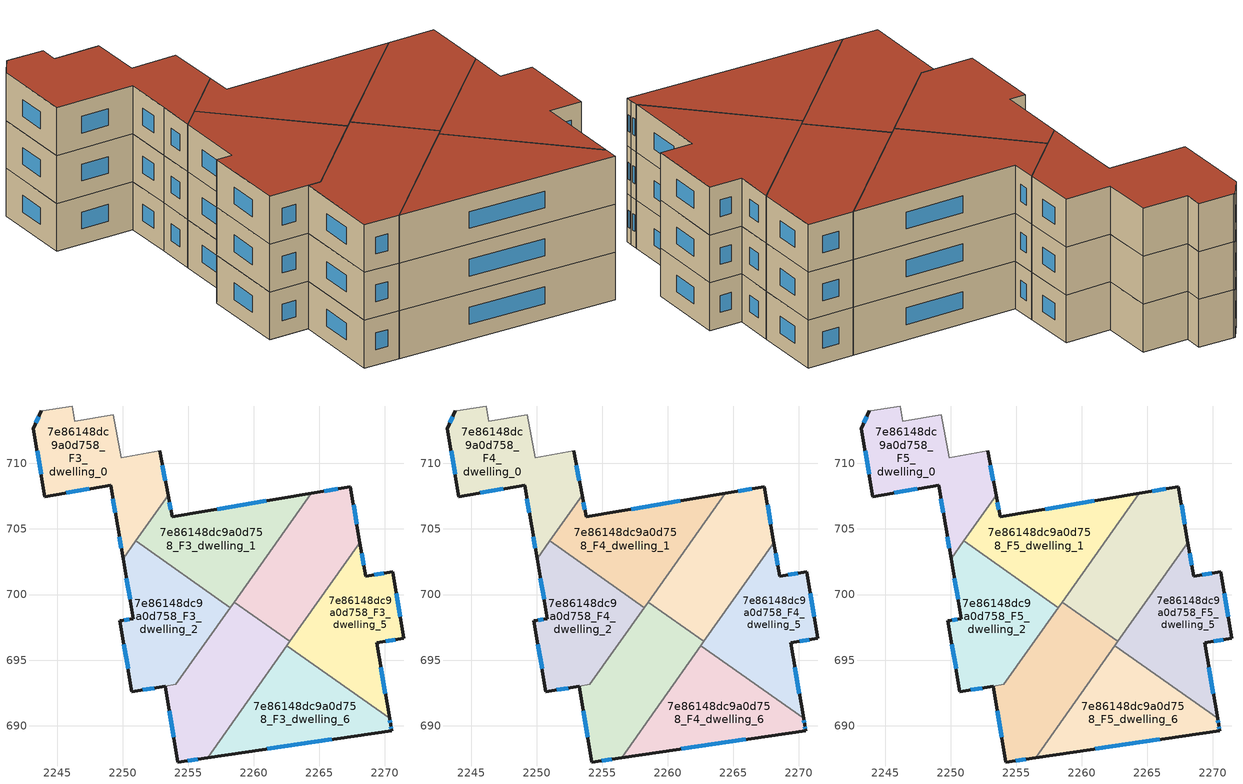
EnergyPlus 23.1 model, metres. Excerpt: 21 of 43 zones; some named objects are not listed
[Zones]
7e86148dc9a0d758_F3_dwelling_0
 floor to 7e86148dc9a0d758_F2_dwelling_0 (EU_floor_Construction): 2252.81,710.97 2253.46,707.55 2250.04,702.72 2249.62,705.21 2249.08,708.33 2244.08,707.47 2243.18,712.65 2243.8,714 2243.9,714.02 2246.17,714.37 2246.37,713.2 2249.28,713.7 2249.88,710.41 z9
 wall outside (EU_wall_Construction): 2253.46,707.55 2252.81,710.97 / 2243.8,714 2243.18,712.65 2244.08,707.47 2249.08,708.33 2249.62,705.21 2250.04,702.72 z9:12
 wall adiabatic (EU_wall_Construction): 2252.81,710.97 2249.88,710.41 2249.28,713.7 2246.37,713.2 2246.17,714.37 2243.9,714.02 2243.8,714 z9:12
 wall to 7e86148dc9a0d758_F3_dwelling_1 (EU_wall_Construction): 2251.01,704.09 2253.46,707.55 z9:12
 wall to 7e86148dc9a0d758_F3_dwelling_2 (EU_wall_Construction): 2250.04,702.72 2251.01,704.09 z9:12
 window (EU_Window_Construction): 2253.25,708.66 2253.02,709.86 / 2249.76,704.4 2249.91,703.53 / 2249.26,707.32 2249.45,706.23 / 2245.71,707.75 2247.45,708.05 / 2243.47,710.97 2243.79,709.16 / 2243.6,713.56 2243.38,713.09 z9.98:11.02
7e86148dc9a0d758_F3_dwelling_1
 floor to 7e86148dc9a0d758_F2_dwelling_1 (EU_floor_Construction): 2264.39,707.72 2258.21,698.99 2251.01,704.09 2253.46,707.55 2253.77,705.92 z9
 wall outside (EU_wall_Construction): 2264.39,707.72 2253.77,705.92 2253.46,707.55 z9:12
 wall to 7e86148dc9a0d758_F3_dwelling_2 (EU_wall_Construction): 2251.01,704.09 2258.21,698.99 z9:12
 wall to 7e86148dc9a0d758_F3_dwelling_3 (EU_wall_Construction): 2258.51,699.43 2264.39,707.72 z9:12
 wall to 7e86148dc9a0d758_F3_dwelling_4 (EU_wall_Construction): 2258.21,698.99 2258.51,699.43 z9:12
 window (EU_Window_Construction): 2253.67,706.45 2253.56,707.02 / 2260.94,707.14 2257.23,706.51 z9.98:11.02
7e86148dc9a0d758_F3_dwelling_2
 floor to 7e86148dc9a0d758_F2_dwelling_2 (EU_floor_Construction): 2258.21,698.99 2254.07,693.15 2250.71,692.58 2249.8,697.98 2250.82,698.16 2250.04,702.72 2251.01,704.09 z9
 wall outside (EU_wall_Construction): 2250.04,702.72 2250.82,698.16 2249.8,697.98 2250.71,692.58 2253.25,693.01 z9:12
 wall to 7e86148dc9a0d758_F3_dwelling_4 (EU_wall_Construction): 2253.25,693.01 2254.07,693.15 2258.21,698.99 z9:12
 window (EU_Window_Construction): 2251.54,692.72 2252.42,692.87 / 2250.1,696.23 2250.42,694.34 / 2250.49,698.1 2250.13,698.04 / 2250.3,701.24 2250.57,699.65 z9.98:11.02
7e86148dc9a0d758_F3_dwelling_3
 floor to 7e86148dc9a0d758_F2_dwelling_3 (EU_floor_Construction): 2267.37,708.23 2268.09,703.96 2262.75,696.42 2258.51,699.43 2264.39,707.72 z9
 wall outside (EU_wall_Construction): 2268.09,703.96 2267.37,708.23 2264.39,707.72 z9:12
 wall to 7e86148dc9a0d758_F3_dwelling_4 (EU_wall_Construction): 2258.51,699.43 2262.75,696.42 z9:12
 wall to 7e86148dc9a0d758_F3_dwelling_5 (EU_wall_Construction): 2262.75,696.42 2268.09,703.96 z9:12
 window (EU_Window_Construction): 2267.86,705.35 2267.61,706.84 / 2266.4,708.07 2265.36,707.89 z9.98:11.02
7e86148dc9a0d758_F3_dwelling_4
 floor to 7e86148dc9a0d758_F2_dwelling_4 (EU_floor_Construction): 2262.75,696.42 2256.47,687.56 2254.22,687.23 2253.25,693.01 2254.07,693.15 2258.51,699.43 z9
 wall outside (EU_wall_Construction): 2253.25,693.01 2254.22,687.23 2256.47,687.56 z9:12
 wall to 7e86148dc9a0d758_F3_dwelling_6 (EU_wall_Construction): 2256.47,687.56 2262.53,696.11 z9:12
 wall to 7e86148dc9a0d758_F3_dwelling_5 (EU_wall_Construction): 2262.53,696.11 2262.75,696.42 z9:12
 window (EU_Window_Construction): 2254.95,687.34 2255.74,687.46 / 2253.57,691.13 2253.91,689.11 z9.98:11.02
7e86148dc9a0d758_F3_dwelling_5
 floor to 7e86148dc9a0d758_F2_dwelling_5 (EU_floor_Construction): 2270.6,701.75 2271.44,696.67 2269.38,696.33 2270.35,690.57 2262.53,696.11 2268.09,703.96 2268.52,701.41 z9
 wall outside (EU_wall_Construction): 2270.35,690.57 2269.38,696.33 2271.44,696.67 2270.6,701.75 2268.52,701.41 2268.09,703.96 z9:12
 wall to 7e86148dc9a0d758_F3_dwelling_6 (EU_wall_Construction): 2262.53,696.11 2270.35,690.57 z9:12
 window (EU_Window_Construction): 2270.05,696.44 2270.77,696.56 / 2270.03,692.44 2269.7,694.46 / 2268.38,702.24 2268.23,703.13 / 2269.92,701.64 2269.2,701.52 / 2271.17,698.32 2270.87,700.1 z9.98:11.02
7e86148dc9a0d758_F3_dwelling_6
 floor to 7e86148dc9a0d758_F2_dwelling_6 (EU_floor_Construction): 2270.35,690.57 2270.43,690.08 2270.5,689.63 2256.47,687.56 2262.53,696.11 z9
 wall outside (EU_wall_Construction): 2256.47,687.56 2270.5,689.63 2270.43,690.08 2270.35,690.57 z9:12
 window (EU_Window_Construction): 2261.04,688.24 2265.94,688.96 / 2270.4,690.24 2270.38,690.41 / 2270.48,689.78 2270.45,689.93 z9.98:11.02
7e86148dc9a0d758_F4_dwelling_0
 floor to 7e86148dc9a0d758_F3_dwelling_0 (EU_floor_Construction): 2252.81,710.97 2253.46,707.55 2250.04,702.72 2249.62,705.21 2249.08,708.33 2244.08,707.47 2243.18,712.65 2243.8,714 2243.9,714.02 2246.17,714.37 2246.37,713.2 2249.28,713.7 2249.88,710.41 z12
 wall outside (EU_wall_Construction): 2253.46,707.55 2252.81,710.97 / 2243.8,714 2243.18,712.65 2244.08,707.47 2249.08,708.33 2249.62,705.21 2250.04,702.72 z12:15
 wall adiabatic (EU_wall_Construction): 2252.81,710.97 2249.88,710.41 2249.28,713.7 2246.37,713.2 2246.17,714.37 2243.9,714.02 2243.8,714 z12:15
 wall to 7e86148dc9a0d758_F4_dwelling_1 (EU_wall_Construction): 2251.01,704.09 2253.46,707.55 z12:15
 wall to 7e86148dc9a0d758_F4_dwelling_2 (EU_wall_Construction): 2250.04,702.72 2251.01,704.09 z12:15
 window (EU_Window_Construction): 2253.25,708.66 2253.02,709.86 / 2249.76,704.4 2249.91,703.53 / 2249.26,707.32 2249.45,706.23 / 2245.71,707.75 2247.45,708.05 / 2243.47,710.97 2243.79,709.16 / 2243.6,713.56 2243.38,713.09 z12.98:14.02
7e86148dc9a0d758_F4_dwelling_1
 floor to 7e86148dc9a0d758_F3_dwelling_1 (EU_floor_Construction): 2264.39,707.72 2258.21,698.99 2251.01,704.09 2253.46,707.55 2253.77,705.92 z12
 wall outside (EU_wall_Construction): 2264.39,707.72 2253.77,705.92 2253.46,707.55 z12:15
 wall to 7e86148dc9a0d758_F4_dwelling_2 (EU_wall_Construction): 2251.01,704.09 2258.21,698.99 z12:15
 wall to 7e86148dc9a0d758_F4_dwelling_3 (EU_wall_Construction): 2258.51,699.43 2264.39,707.72 z12:15
 wall to 7e86148dc9a0d758_F4_dwelling_4 (EU_wall_Construction): 2258.21,698.99 2258.51,699.43 z12:15
 window (EU_Window_Construction): 2253.67,706.45 2253.56,707.02 / 2260.94,707.14 2257.23,706.51 z12.98:14.02
7e86148dc9a0d758_F4_dwelling_2
 floor to 7e86148dc9a0d758_F3_dwelling_2 (EU_floor_Construction): 2258.21,698.99 2254.07,693.15 2250.71,692.58 2249.8,697.98 2250.82,698.16 2250.04,702.72 2251.01,704.09 z12
 wall outside (EU_wall_Construction): 2250.04,702.72 2250.82,698.16 2249.8,697.98 2250.71,692.58 2253.25,693.01 z12:15
 wall to 7e86148dc9a0d758_F4_dwelling_4 (EU_wall_Construction): 2253.25,693.01 2254.07,693.15 2258.21,698.99 z12:15
 window (EU_Window_Construction): 2251.54,692.72 2252.42,692.87 / 2250.1,696.23 2250.42,694.34 / 2250.49,698.1 2250.13,698.04 / 2250.3,701.24 2250.57,699.65 z12.98:14.02
7e86148dc9a0d758_F4_dwelling_3
 floor to 7e86148dc9a0d758_F3_dwelling_3 (EU_floor_Construction): 2267.37,708.23 2268.09,703.96 2262.75,696.42 2258.51,699.43 2264.39,707.72 z12
 wall outside (EU_wall_Construction): 2268.09,703.96 2267.37,708.23 2264.39,707.72 z12:15
 wall to 7e86148dc9a0d758_F4_dwelling_4 (EU_wall_Construction): 2258.51,699.43 2262.75,696.42 z12:15
 wall to 7e86148dc9a0d758_F4_dwelling_5 (EU_wall_Construction): 2262.75,696.42 2268.09,703.96 z12:15
 window (EU_Window_Construction): 2267.86,705.35 2267.61,706.84 / 2266.4,708.07 2265.36,707.89 z12.98:14.02
7e86148dc9a0d758_F4_dwelling_4
 floor to 7e86148dc9a0d758_F3_dwelling_4 (EU_floor_Construction): 2262.75,696.42 2256.47,687.56 2254.22,687.23 2253.25,693.01 2254.07,693.15 2258.51,699.43 z12
 wall outside (EU_wall_Construction): 2253.25,693.01 2254.22,687.23 2256.47,687.56 z12:15
 wall to 7e86148dc9a0d758_F4_dwelling_6 (EU_wall_Construction): 2256.47,687.56 2262.53,696.11 z12:15
 wall to 7e86148dc9a0d758_F4_dwelling_5 (EU_wall_Construction): 2262.53,696.11 2262.75,696.42 z12:15
 window (EU_Window_Construction): 2254.95,687.34 2255.74,687.46 / 2253.57,691.13 2253.91,689.11 z12.98:14.02
7e86148dc9a0d758_F4_dwelling_5
 floor to 7e86148dc9a0d758_F3_dwelling_5 (EU_floor_Construction): 2270.6,701.75 2271.44,696.67 2269.38,696.33 2270.35,690.57 2262.53,696.11 2268.09,703.96 2268.52,701.41 z12
 wall outside (EU_wall_Construction): 2270.35,690.57 2269.38,696.33 2271.44,696.67 2270.6,701.75 2268.52,701.41 2268.09,703.96 z12:15
 wall to 7e86148dc9a0d758_F4_dwelling_6 (EU_wall_Construction): 2262.53,696.11 2270.35,690.57 z12:15
 window (EU_Window_Construction): 2270.05,696.44 2270.77,696.56 / 2270.03,692.44 2269.7,694.46 / 2268.38,702.24 2268.23,703.13 / 2269.92,701.64 2269.2,701.52 / 2271.17,698.32 2270.87,700.1 z12.98:14.02
7e86148dc9a0d758_F4_dwelling_6
 floor to 7e86148dc9a0d758_F3_dwelling_6 (EU_floor_Construction): 2270.35,690.57 2270.43,690.08 2270.5,689.63 2256.47,687.56 2262.53,696.11 z12
 wall outside (EU_wall_Construction): 2256.47,687.56 2270.5,689.63 2270.43,690.08 2270.35,690.57 z12:15
 window (EU_Window_Construction): 2261.04,688.24 2265.94,688.96 / 2270.4,690.24 2270.38,690.41 / 2270.48,689.78 2270.45,689.93 z12.98:14.02
7e86148dc9a0d758_F5_dwelling_0
 floor to 7e86148dc9a0d758_F4_dwelling_0 (EU_floor_Construction): 2252.81,710.97 2253.46,707.55 2250.04,702.72 2249.62,705.21 2249.08,708.33 2244.08,707.47 2243.18,712.65 2243.8,714 2243.9,714.02 2246.17,714.37 2246.37,713.2 2249.28,713.7 2249.88,710.41 z15
 wall outside (EU_wall_Construction): 2253.46,707.55 2252.81,710.97 / 2243.8,714 2243.18,712.65 2244.08,707.47 2249.08,708.33 2249.62,705.21 2250.04,702.72 z15:18
 wall adiabatic (EU_wall_Construction): 2252.81,710.97 2249.88,710.41 2249.28,713.7 2246.37,713.2 2246.17,714.37 2243.9,714.02 2243.8,714 z15:18
 wall to 7e86148dc9a0d758_F5_dwelling_1 (EU_wall_Construction): 2251.01,704.09 2253.46,707.55 z15:18
 wall to 7e86148dc9a0d758_F5_dwelling_2 (EU_wall_Construction): 2250.04,702.72 2251.01,704.09 z15:18
 window (EU_Window_Construction): 2253.25,708.66 2253.02,709.86 / 2249.76,704.4 2249.91,703.53 / 2249.26,707.32 2249.45,706.23 / 2245.71,707.75 2247.45,708.05 / 2243.47,710.97 2243.79,709.16 / 2243.6,713.56 2243.38,713.09 z15.98:17.02
 roof outside (EU_roof_Construction): 2250.04,702.72 2253.46,707.55 2252.81,710.97 2249.88,710.41 2249.28,713.7 2246.37,713.2 2246.17,714.37 2243.9,714.02 2243.8,714 2243.18,712.65 2244.08,707.47 2249.08,708.33 2249.62,705.21 z18
7e86148dc9a0d758_F5_dwelling_1
 floor to 7e86148dc9a0d758_F4_dwelling_1 (EU_floor_Construction): 2264.39,707.72 2258.21,698.99 2251.01,704.09 2253.46,707.55 2253.77,705.92 z15
 wall outside (EU_wall_Construction): 2264.39,707.72 2253.77,705.92 2253.46,707.55 z15:18
 wall to 7e86148dc9a0d758_F5_dwelling_2 (EU_wall_Construction): 2251.01,704.09 2258.21,698.99 z15:18
 wall to 7e86148dc9a0d758_F5_dwelling_3 (EU_wall_Construction): 2258.51,699.43 2264.39,707.72 z15:18
 wall to 7e86148dc9a0d758_F5_dwelling_4 (EU_wall_Construction): 2258.21,698.99 2258.51,699.43 z15:18
 window (EU_Window_Construction): 2253.67,706.45 2253.56,707.02 / 2260.94,707.14 2257.23,706.51 z15.98:17.02
 roof outside (EU_roof_Construction): 2258.21,698.99 2264.39,707.72 2253.77,705.92 2253.46,707.55 2251.01,704.09 z18
7e86148dc9a0d758_F5_dwelling_2
 floor to 7e86148dc9a0d758_F4_dwelling_2 (EU_floor_Construction): 2258.21,698.99 2254.07,693.15 2250.71,692.58 2249.8,697.98 2250.82,698.16 2250.04,702.72 2251.01,704.09 z15
 wall outside (EU_wall_Construction): 2250.04,702.72 2250.82,698.16 2249.8,697.98 2250.71,692.58 2253.25,693.01 z15:18
 wall to 7e86148dc9a0d758_F5_dwelling_4 (EU_wall_Construction): 2253.25,693.01 2254.07,693.15 2258.21,698.99 z15:18
 window (EU_Window_Construction): 2251.54,692.72 2252.42,692.87 / 2250.1,696.23 2250.42,694.34 / 2250.49,698.1 2250.13,698.04 / 2250.3,701.24 2250.57,699.65 z15.98:17.02
 roof outside (EU_roof_Construction): 2254.07,693.15 2258.21,698.99 2251.01,704.09 2250.04,702.72 2250.82,698.16 2249.8,697.98 2250.71,692.58 z18
7e86148dc9a0d758_F5_dwelling_3
 floor to 7e86148dc9a0d758_F4_dwelling_3 (EU_floor_Construction): 2267.37,708.23 2268.09,703.96 2262.75,696.42 2258.51,699.43 2264.39,707.72 z15
 wall outside (EU_wall_Construction): 2268.09,703.96 2267.37,708.23 2264.39,707.72 z15:18
 wall to 7e86148dc9a0d758_F5_dwelling_4 (EU_wall_Construction): 2258.51,699.43 2262.75,696.42 z15:18
 wall to 7e86148dc9a0d758_F5_dwelling_5 (EU_wall_Construction): 2262.75,696.42 2268.09,703.96 z15:18
 window (EU_Window_Construction): 2267.86,705.35 2267.61,706.84 / 2266.4,708.07 2265.36,707.89 z15.98:17.02
 roof outside (EU_roof_Construction): 2262.75,696.42 2268.09,703.96 2267.37,708.23 2264.39,707.72 2258.51,699.43 z18
7e86148dc9a0d758_F5_dwelling_4
 floor to 7e86148dc9a0d758_F4_dwelling_4 (EU_floor_Construction): 2262.75,696.42 2256.47,687.56 2254.22,687.23 2253.25,693.01 2254.07,693.15 2258.51,699.43 z15
 wall outside (EU_wall_Construction): 2253.25,693.01 2254.22,687.23 2256.47,687.56 z15:18
 wall to 7e86148dc9a0d758_F5_dwelling_6 (EU_wall_Construction): 2256.47,687.56 2262.53,696.11 z15:18
 wall to 7e86148dc9a0d758_F5_dwelling_5 (EU_wall_Construction): 2262.53,696.11 2262.75,696.42 z15:18
 window (EU_Window_Construction): 2254.95,687.34 2255.74,687.46 / 2253.57,691.13 2253.91,689.11 z15.98:17.02
 roof outside (EU_roof_Construction): 2256.47,687.56 2262.75,696.42 2258.51,699.43 2254.07,693.15 2253.25,693.01 2254.22,687.23 z18
7e86148dc9a0d758_F5_dwelling_5
 floor to 7e86148dc9a0d758_F4_dwelling_5 (EU_floor_Construction): 2270.6,701.75 2271.44,696.67 2269.38,696.33 2270.35,690.57 2262.53,696.11 2268.09,703.96 2268.52,701.41 z15
 wall outside (EU_wall_Construction): 2270.35,690.57 2269.38,696.33 2271.44,696.67 2270.6,701.75 2268.52,701.41 2268.09,703.96 z15:18
 wall to 7e86148dc9a0d758_F5_dwelling_6 (EU_wall_Construction): 2262.53,696.11 2270.35,690.57 z15:18
 window (EU_Window_Construction): 2270.05,696.44 2270.77,696.56 / 2270.03,692.44 2269.7,694.46 / 2268.38,702.24 2268.23,703.13 / 2269.92,701.64 2269.2,701.52 / 2271.17,698.32 2270.87,700.1 z15.98:17.02
 roof outside (EU_roof_Construction): 2270.35,690.57 2269.38,696.33 2271.44,696.67 2270.6,701.75 2268.52,701.41 2268.09,703.96 2262.53,696.11 z18
7e86148dc9a0d758_F5_dwelling_6
 floor to 7e86148dc9a0d758_F4_dwelling_6 (EU_floor_Construction): 2270.35,690.57 2270.43,690.08 2270.5,689.63 2256.47,687.56 2262.53,696.11 z15
 wall outside (EU_wall_Construction): 2256.47,687.56 2270.5,689.63 2270.43,690.08 2270.35,690.57 z15:18
 window (EU_Window_Construction): 2261.04,688.24 2265.94,688.96 / 2270.4,690.24 2270.38,690.41 / 2270.48,689.78 2270.45,689.93 z15.98:17.02
 roof outside (EU_roof_Construction): 2270.5,689.63 2270.43,690.08 2270.35,690.57 2262.53,696.11 2256.47,687.56 z18
[Building]
EU S2 Campaign: North Axis=0; Terrain=City; Solar Distribution=FullExterior
[Site:Location]
Bologna: Latitude=44.5; Longitude=11.25; Time Zone=1; Elevation=37
[SizingPeriod:WeatherFileDays]
AnnualSizingPeriod: Begin Month=1; Begin Day of Month=1; End Month=12; End Day of Month=31; Day of Week for Start Day=Monday; Use Weather File Daylight Saving Period=No; Use Weather File Rain and Snow Indicators=No
[MATERIAL]
EU_InternalMass_Material: Roughness=MediumRough; Thickness=0.1; Conductivity=1; Density=1800; Specific Heat=900; Thermal Absorptance=0.9; Solar Absorptance=0.7; Visible Absorptance=0.7
[MATERIAL:NOMASS] Roughness=MediumRough; Thermal Absorptance=0.9; Solar Absorptance=0.7; Visible Absorptance=0.7
Name | Thermal Resistance
EU_wall_NoMass | 0.905828
EU_roof_NoMass | 0.37593
EU_floor_NoMass | 0.67114
[WINDOWMATERIAL:SIMPLEGLAZINGSYSTEM]
EU_Window_SimpleGlazing: UFactor=4.52486; Solar Heat Gain Coefficient=0.85; Visible Transmittance=0.85
[CONSTRUCTION]
EU_wall_Construction: EU_wall_NoMass
EU_roof_Construction: EU_roof_NoMass
EU_floor_Construction: EU_floor_NoMass
EU_Window_Construction: EU_Window_SimpleGlazing
EU_InternalMass_Construction: EU_InternalMass_Material
[ZONE] Type=1; Multiplier=1; Ceiling Height=autocalculate; Floor Area=autocalculate; Part of Total Floor Area=Yes
Name | Volume
7e86148dc9a0d758_F3_dwelling_0; 7e86148dc9a0d758_F4_dwelling_0; 7e86148dc9a0d758_F5_dwelling_0 | 170.798
7e86148dc9a0d758_F3_dwelling_1; 7e86148dc9a0d758_F4_dwelling_1; 7e86148dc9a0d758_F5_dwelling_1 | 170.796
7e86148dc9a0d758_F3_dwelling_2; 7e86148dc9a0d758_F4_dwelling_2; 7e86148dc9a0d758_F5_dwelling_2 | 169.758
7e86148dc9a0d758_F3_dwelling_3; 7e86148dc9a0d758_F4_dwelling_3; 7e86148dc9a0d758_F5_dwelling_3 | 170.812
7e86148dc9a0d758_F3_dwelling_4; 7e86148dc9a0d758_F4_dwelling_4; 7e86148dc9a0d758_F5_dwelling_4 | 171.859
7e86148dc9a0d758_F3_dwelling_5; 7e86148dc9a0d758_F4_dwelling_5; 7e86148dc9a0d758_F5_dwelling_5 | 170.81
7e86148dc9a0d758_F3_dwelling_6; 7e86148dc9a0d758_F4_dwelling_6; 7e86148dc9a0d758_F5_dwelling_6 | 170.801
[INTERNALMASS] Construction=EU_InternalMass_Construction
Name | Zone or ZoneList | Surface Area
7e86148dc9a0d758_F3_dwelling_0_EU_InternalMass | 7e86148dc9a0d758_F3_dwelling_0 | 56.9327
7e86148dc9a0d758_F3_dwelling_1_EU_InternalMass | 7e86148dc9a0d758_F3_dwelling_1 | 56.932
7e86148dc9a0d758_F3_dwelling_2_EU_InternalMass | 7e86148dc9a0d758_F3_dwelling_2 | 56.5873
7e86148dc9a0d758_F3_dwelling_3_EU_InternalMass | 7e86148dc9a0d758_F3_dwelling_3 | 56.9381
7e86148dc9a0d758_F3_dwelling_4_EU_InternalMass | 7e86148dc9a0d758_F3_dwelling_4 | 57.2849
7e86148dc9a0d758_F3_dwelling_5_EU_InternalMass | 7e86148dc9a0d758_F3_dwelling_5 | 56.9366
7e86148dc9a0d758_F3_dwelling_6_EU_InternalMass | 7e86148dc9a0d758_F3_dwelling_6 | 56.9319
7e86148dc9a0d758_F4_dwelling_0_EU_InternalMass | 7e86148dc9a0d758_F4_dwelling_0 | 56.9327
7e86148dc9a0d758_F4_dwelling_1_EU_InternalMass | 7e86148dc9a0d758_F4_dwelling_1 | 56.932
7e86148dc9a0d758_F4_dwelling_2_EU_InternalMass | 7e86148dc9a0d758_F4_dwelling_2 | 56.5873
7e86148dc9a0d758_F4_dwelling_3_EU_InternalMass | 7e86148dc9a0d758_F4_dwelling_3 | 56.9381
7e86148dc9a0d758_F4_dwelling_4_EU_InternalMass | 7e86148dc9a0d758_F4_dwelling_4 | 57.2849
7e86148dc9a0d758_F4_dwelling_5_EU_InternalMass | 7e86148dc9a0d758_F4_dwelling_5 | 56.9366
7e86148dc9a0d758_F4_dwelling_6_EU_InternalMass | 7e86148dc9a0d758_F4_dwelling_6 | 56.9319
7e86148dc9a0d758_F5_dwelling_0_EU_InternalMass | 7e86148dc9a0d758_F5_dwelling_0 | 56.9327
7e86148dc9a0d758_F5_dwelling_1_EU_InternalMass | 7e86148dc9a0d758_F5_dwelling_1 | 56.932
7e86148dc9a0d758_F5_dwelling_2_EU_InternalMass | 7e86148dc9a0d758_F5_dwelling_2 | 56.5873
7e86148dc9a0d758_F5_dwelling_3_EU_InternalMass | 7e86148dc9a0d758_F5_dwelling_3 | 56.9381
7e86148dc9a0d758_F5_dwelling_4_EU_InternalMass | 7e86148dc9a0d758_F5_dwelling_4 | 57.2849
7e86148dc9a0d758_F5_dwelling_5_EU_InternalMass | 7e86148dc9a0d758_F5_dwelling_5 | 56.9366
7e86148dc9a0d758_F5_dwelling_6_EU_InternalMass | 7e86148dc9a0d758_F5_dwelling_6 | 56.9319
[OTHEREQUIPMENT] Fuel Type=Electricity; Design Level Calculation Method=Watts/Area; Power per Zone Floor Area=1; Fraction Latent=0; Fraction Radiant=0; Fraction Lost=0; Carbon Dioxide Generation Rate=0; EndUse Subcategory=EU_Step8_InternalGains
Name | Zone or ZoneList or Space or SpaceList | Schedule
EU_Step8_InternalGain_7e86148dc9a0d758_F3_dwelling_0_f000 | 7e86148dc9a0d758_F3_dwelling_0 | EU_Step8_GainSchedule_7e86148dc9a0d758_F3_dwelling_0_f000
EU_Step8_InternalGain_7e86148dc9a0d758_F3_dwelling_1_f000 | 7e86148dc9a0d758_F3_dwelling_1 | EU_Step8_GainSchedule_7e86148dc9a0d758_F3_dwelling_1_f000
EU_Step8_InternalGain_7e86148dc9a0d758_F3_dwelling_2_f000 | 7e86148dc9a0d758_F3_dwelling_2 | EU_Step8_GainSchedule_7e86148dc9a0d758_F3_dwelling_2_f000
EU_Step8_InternalGain_7e86148dc9a0d758_F3_dwelling_3_f000 | 7e86148dc9a0d758_F3_dwelling_3 | EU_Step8_GainSchedule_7e86148dc9a0d758_F3_dwelling_3_f000
EU_Step8_InternalGain_7e86148dc9a0d758_F3_dwelling_4_f000 | 7e86148dc9a0d758_F3_dwelling_4 | EU_Step8_GainSchedule_7e86148dc9a0d758_F3_dwelling_4_f000
EU_Step8_InternalGain_7e86148dc9a0d758_F3_dwelling_5_f000 | 7e86148dc9a0d758_F3_dwelling_5 | EU_Step8_GainSchedule_7e86148dc9a0d758_F3_dwelling_5_f000
EU_Step8_InternalGain_7e86148dc9a0d758_F3_dwelling_6_f000 | 7e86148dc9a0d758_F3_dwelling_6 | EU_Step8_GainSchedule_7e86148dc9a0d758_F3_dwelling_6_f000
EU_Step8_InternalGain_7e86148dc9a0d758_F4_dwelling_0_f000 | 7e86148dc9a0d758_F4_dwelling_0 | EU_Step8_GainSchedule_7e86148dc9a0d758_F4_dwelling_0_f000
EU_Step8_InternalGain_7e86148dc9a0d758_F4_dwelling_1_f000 | 7e86148dc9a0d758_F4_dwelling_1 | EU_Step8_GainSchedule_7e86148dc9a0d758_F4_dwelling_1_f000
EU_Step8_InternalGain_7e86148dc9a0d758_F4_dwelling_2_f000 | 7e86148dc9a0d758_F4_dwelling_2 | EU_Step8_GainSchedule_7e86148dc9a0d758_F4_dwelling_2_f000
EU_Step8_InternalGain_7e86148dc9a0d758_F4_dwelling_3_f000 | 7e86148dc9a0d758_F4_dwelling_3 | EU_Step8_GainSchedule_7e86148dc9a0d758_F4_dwelling_3_f000
EU_Step8_InternalGain_7e86148dc9a0d758_F4_dwelling_4_f000 | 7e86148dc9a0d758_F4_dwelling_4 | EU_Step8_GainSchedule_7e86148dc9a0d758_F4_dwelling_4_f000
EU_Step8_InternalGain_7e86148dc9a0d758_F4_dwelling_5_f000 | 7e86148dc9a0d758_F4_dwelling_5 | EU_Step8_GainSchedule_7e86148dc9a0d758_F4_dwelling_5_f000
EU_Step8_InternalGain_7e86148dc9a0d758_F4_dwelling_6_f000 | 7e86148dc9a0d758_F4_dwelling_6 | EU_Step8_GainSchedule_7e86148dc9a0d758_F4_dwelling_6_f000
EU_Step8_InternalGain_7e86148dc9a0d758_F5_dwelling_0_f000 | 7e86148dc9a0d758_F5_dwelling_0 | EU_Step8_GainSchedule_7e86148dc9a0d758_F5_dwelling_0_f000
EU_Step8_InternalGain_7e86148dc9a0d758_F5_dwelling_1_f000 | 7e86148dc9a0d758_F5_dwelling_1 | EU_Step8_GainSchedule_7e86148dc9a0d758_F5_dwelling_1_f000
EU_Step8_InternalGain_7e86148dc9a0d758_F5_dwelling_2_f000 | 7e86148dc9a0d758_F5_dwelling_2 | EU_Step8_GainSchedule_7e86148dc9a0d758_F5_dwelling_2_f000
EU_Step8_InternalGain_7e86148dc9a0d758_F5_dwelling_3_f000 | 7e86148dc9a0d758_F5_dwelling_3 | EU_Step8_GainSchedule_7e86148dc9a0d758_F5_dwelling_3_f000
EU_Step8_InternalGain_7e86148dc9a0d758_F5_dwelling_4_f000 | 7e86148dc9a0d758_F5_dwelling_4 | EU_Step8_GainSchedule_7e86148dc9a0d758_F5_dwelling_4_f000
EU_Step8_InternalGain_7e86148dc9a0d758_F5_dwelling_5_f000 | 7e86148dc9a0d758_F5_dwelling_5 | EU_Step8_GainSchedule_7e86148dc9a0d758_F5_dwelling_5_f000
EU_Step8_InternalGain_7e86148dc9a0d758_F5_dwelling_6_f000 | 7e86148dc9a0d758_F5_dwelling_6 | EU_Step8_GainSchedule_7e86148dc9a0d758_F5_dwelling_6_f000
[ZONEVENTILATION:DESIGNFLOWRATE] Schedule=EU_AlwaysOn; Design Flow Rate Calculation Method=AirChanges/Hour; Air Changes per Hour=0.73129; Ventilation Type=Natural; Fan Pressure Rise=0; Fan Total Efficiency=1; Constant Term Coefficient=1; Temperature Term Coefficient=0; Velocity Term Coefficient=0; Velocity Squared Term Coefficient=0; Minimum Indoor Temperature=-100; Maximum Indoor Temperature=100; Delta Temperature=-100; Minimum Outdoor Temperature=-100; Maximum Outdoor Temperature=100; Maximum Wind Speed=40
Name | Zone or ZoneList or Space or SpaceList
EU_ConstantAir_7e86148dc9a0d758_F3_dwelling_0 | 7e86148dc9a0d758_F3_dwelling_0
EU_ConstantAir_7e86148dc9a0d758_F3_dwelling_1 | 7e86148dc9a0d758_F3_dwelling_1
EU_ConstantAir_7e86148dc9a0d758_F3_dwelling_2 | 7e86148dc9a0d758_F3_dwelling_2
EU_ConstantAir_7e86148dc9a0d758_F3_dwelling_3 | 7e86148dc9a0d758_F3_dwelling_3
EU_ConstantAir_7e86148dc9a0d758_F3_dwelling_4 | 7e86148dc9a0d758_F3_dwelling_4
EU_ConstantAir_7e86148dc9a0d758_F3_dwelling_5 | 7e86148dc9a0d758_F3_dwelling_5
EU_ConstantAir_7e86148dc9a0d758_F3_dwelling_6 | 7e86148dc9a0d758_F3_dwelling_6
EU_ConstantAir_7e86148dc9a0d758_F4_dwelling_0 | 7e86148dc9a0d758_F4_dwelling_0
EU_ConstantAir_7e86148dc9a0d758_F4_dwelling_1 | 7e86148dc9a0d758_F4_dwelling_1
EU_ConstantAir_7e86148dc9a0d758_F4_dwelling_2 | 7e86148dc9a0d758_F4_dwelling_2
EU_ConstantAir_7e86148dc9a0d758_F4_dwelling_3 | 7e86148dc9a0d758_F4_dwelling_3
EU_ConstantAir_7e86148dc9a0d758_F4_dwelling_4 | 7e86148dc9a0d758_F4_dwelling_4
EU_ConstantAir_7e86148dc9a0d758_F4_dwelling_5 | 7e86148dc9a0d758_F4_dwelling_5
EU_ConstantAir_7e86148dc9a0d758_F4_dwelling_6 | 7e86148dc9a0d758_F4_dwelling_6
EU_ConstantAir_7e86148dc9a0d758_F5_dwelling_0 | 7e86148dc9a0d758_F5_dwelling_0
EU_ConstantAir_7e86148dc9a0d758_F5_dwelling_1 | 7e86148dc9a0d758_F5_dwelling_1
EU_ConstantAir_7e86148dc9a0d758_F5_dwelling_2 | 7e86148dc9a0d758_F5_dwelling_2
EU_ConstantAir_7e86148dc9a0d758_F5_dwelling_3 | 7e86148dc9a0d758_F5_dwelling_3
EU_ConstantAir_7e86148dc9a0d758_F5_dwelling_4 | 7e86148dc9a0d758_F5_dwelling_4
EU_ConstantAir_7e86148dc9a0d758_F5_dwelling_5 | 7e86148dc9a0d758_F5_dwelling_5
EU_ConstantAir_7e86148dc9a0d758_F5_dwelling_6 | 7e86148dc9a0d758_F5_dwelling_6
[HVACTEMPLATE:ZONE:IDEALLOADSAIRSYSTEM] System Availability Schedule=EU_AlwaysOn; Maximum Heating Supply Air Temperature=50; Minimum Cooling Supply Air Temperature=13; Maximum Heating Supply Air Humidity Ratio=0.0156; Minimum Cooling Supply Air Humidity Ratio=0.0077; Heating Limit=NoLimit; Cooling Limit=NoLimit; Heating Availability Schedule=EU_AlwaysOn; Cooling Availability Schedule=EU_CoolingOff; Dehumidification Control Type=ConstantSensibleHeatRatio; Cooling Sensible Heat Ratio=0.7; Dehumidification Setpoint=60; Humidification Control Type=None; Humidification Setpoint=30; Outdoor Air Method=None; Outdoor Air Flow Rate per Person=0.00944; Outdoor Air Flow Rate per Zone Floor Area=0; Outdoor Air Flow Rate per Zone=0; Demand Controlled Ventilation Type=None; Outdoor Air Economizer Type=NoEconomizer; Heat Recovery Type=None; Sensible Heat Recovery Effectiveness=0.7; Latent Heat Recovery Effectiveness=0.65
Name | Template Thermostat
7e86148dc9a0d758_F3_dwelling_0 | EU_HeatOnly_7e86148dc9a0d758_F3_dwelling_0
7e86148dc9a0d758_F3_dwelling_1 | EU_HeatOnly_7e86148dc9a0d758_F3_dwelling_1
7e86148dc9a0d758_F3_dwelling_2 | EU_HeatOnly_7e86148dc9a0d758_F3_dwelling_2
7e86148dc9a0d758_F3_dwelling_3 | EU_HeatOnly_7e86148dc9a0d758_F3_dwelling_3
7e86148dc9a0d758_F3_dwelling_4 | EU_HeatOnly_7e86148dc9a0d758_F3_dwelling_4
7e86148dc9a0d758_F3_dwelling_5 | EU_HeatOnly_7e86148dc9a0d758_F3_dwelling_5
7e86148dc9a0d758_F3_dwelling_6 | EU_HeatOnly_7e86148dc9a0d758_F3_dwelling_6
7e86148dc9a0d758_F4_dwelling_0 | EU_HeatOnly_7e86148dc9a0d758_F4_dwelling_0
7e86148dc9a0d758_F4_dwelling_1 | EU_HeatOnly_7e86148dc9a0d758_F4_dwelling_1
7e86148dc9a0d758_F4_dwelling_2 | EU_HeatOnly_7e86148dc9a0d758_F4_dwelling_2
7e86148dc9a0d758_F4_dwelling_3 | EU_HeatOnly_7e86148dc9a0d758_F4_dwelling_3
7e86148dc9a0d758_F4_dwelling_4 | EU_HeatOnly_7e86148dc9a0d758_F4_dwelling_4
7e86148dc9a0d758_F4_dwelling_5 | EU_HeatOnly_7e86148dc9a0d758_F4_dwelling_5
7e86148dc9a0d758_F4_dwelling_6 | EU_HeatOnly_7e86148dc9a0d758_F4_dwelling_6
7e86148dc9a0d758_F5_dwelling_0 | EU_HeatOnly_7e86148dc9a0d758_F5_dwelling_0
7e86148dc9a0d758_F5_dwelling_1 | EU_HeatOnly_7e86148dc9a0d758_F5_dwelling_1
7e86148dc9a0d758_F5_dwelling_2 | EU_HeatOnly_7e86148dc9a0d758_F5_dwelling_2
7e86148dc9a0d758_F5_dwelling_3 | EU_HeatOnly_7e86148dc9a0d758_F5_dwelling_3
7e86148dc9a0d758_F5_dwelling_4 | EU_HeatOnly_7e86148dc9a0d758_F5_dwelling_4
7e86148dc9a0d758_F5_dwelling_5 | EU_HeatOnly_7e86148dc9a0d758_F5_dwelling_5
7e86148dc9a0d758_F5_dwelling_6 | EU_HeatOnly_7e86148dc9a0d758_F5_dwelling_6
[SIZING:ZONE] Zone Cooling Design Supply Air Temperature Input Method=SupplyAirTemperature; Zone Cooling Design Supply Air Temperature=13; Zone Heating Design Supply Air Temperature Input Method=SupplyAirTemperature; Zone Heating Design Supply Air Temperature=50; Zone Cooling Design Supply Air Humidity Ratio=0.008; Zone Heating Design Supply Air Humidity Ratio=0.008; Cooling Design Air Flow Method=DesignDay; Cooling Design Air Flow Rate=0; Cooling Minimum Air Flow per Zone Floor Area=0.000762; Cooling Minimum Air Flow=0; Cooling Minimum Air Flow Fraction=0.2; Heating Design Air Flow Method=DesignDay; Heating Design Air Flow Rate=0; Heating Maximum Air Flow per Zone Floor Area=0.002032; Heating Maximum Air Flow=0.141576; Heating Maximum Air Flow Fraction=0.3; Account for Dedicated Outdoor Air System=No; Dedicated Outdoor Air System Control Strategy=NeutralSupplyAir; Dedicated Outdoor Air Low Setpoint Temperature for Design=autosize; Dedicated Outdoor Air High Setpoint Temperature for Design=autosize; Zone Load Sizing Method=Sensible Load Only No Latent Load; Zone Latent Cooling Design Supply Air Humidity Ratio Input Method=HumidityRatioDifference; Zone Cooling Design Supply Air Humidity Ratio Difference=0.005; Zone Latent Heating Design Supply Air Humidity Ratio Input Method=HumidityRatioDifference; Zone Humidification Design Supply Air Humidity Ratio Difference=0.005
7e86148dc9a0d758_F3_dwelling_0; 7e86148dc9a0d758_F3_dwelling_1; 7e86148dc9a0d758_F3_dwelling_2; 7e86148dc9a0d758_F3_dwelling_3; 7e86148dc9a0d758_F3_dwelling_4; 7e86148dc9a0d758_F3_dwelling_5; 7e86148dc9a0d758_F3_dwelling_6; 7e86148dc9a0d758_F4_dwelling_0; 7e86148dc9a0d758_F4_dwelling_1; 7e86148dc9a0d758_F4_dwelling_2; 7e86148dc9a0d758_F4_dwelling_3; 7e86148dc9a0d758_F4_dwelling_4; 7e86148dc9a0d758_F4_dwelling_5; 7e86148dc9a0d758_F4_dwelling_6; 7e86148dc9a0d758_F5_dwelling_0; 7e86148dc9a0d758_F5_dwelling_1; 7e86148dc9a0d758_F5_dwelling_2; 7e86148dc9a0d758_F5_dwelling_3; 7e86148dc9a0d758_F5_dwelling_4; 7e86148dc9a0d758_F5_dwelling_5; 7e86148dc9a0d758_F5_dwelling_6
[SCHEDULE:CONSTANT]
Name | Hourly Value
EU_AlwaysOn | 1
EU_CoolingOff | 0
[SCHEDULE:FILE] Column Number=1; Rows to Skip at Top=0; Number of Hours of Data=8760; Column Separator=Comma; Interpolate to Timestep=No; Minutes per Item=60; Adjust Schedule for Daylight Savings=Yes
Name | File
EU_Step8_GainSchedule_7e86148dc9a0d758_F3_dwelling_0_f000 | ../../schedules/7e86148dc9a0d758/7e86148dc9a0d758_F3_dwelling_0_f000_gain.csv
EU_Step8_GainSchedule_7e86148dc9a0d758_F3_dwelling_1_f000 | ../../schedules/7e86148dc9a0d758/7e86148dc9a0d758_F3_dwelling_1_f000_gain.csv
EU_Step8_GainSchedule_7e86148dc9a0d758_F3_dwelling_2_f000 | ../../schedules/7e86148dc9a0d758/7e86148dc9a0d758_F3_dwelling_2_f000_gain.csv
EU_Step8_GainSchedule_7e86148dc9a0d758_F3_dwelling_3_f000 | ../../schedules/7e86148dc9a0d758/7e86148dc9a0d758_F3_dwelling_3_f000_gain.csv
EU_Step8_GainSchedule_7e86148dc9a0d758_F3_dwelling_4_f000 | ../../schedules/7e86148dc9a0d758/7e86148dc9a0d758_F3_dwelling_4_f000_gain.csv
EU_Step8_GainSchedule_7e86148dc9a0d758_F3_dwelling_5_f000 | ../../schedules/7e86148dc9a0d758/7e86148dc9a0d758_F3_dwelling_5_f000_gain.csv
EU_Step8_GainSchedule_7e86148dc9a0d758_F3_dwelling_6_f000 | ../../schedules/7e86148dc9a0d758/7e86148dc9a0d758_F3_dwelling_6_f000_gain.csv
EU_Step8_GainSchedule_7e86148dc9a0d758_F4_dwelling_0_f000 | ../../schedules/7e86148dc9a0d758/7e86148dc9a0d758_F4_dwelling_0_f000_gain.csv
EU_Step8_GainSchedule_7e86148dc9a0d758_F4_dwelling_1_f000 | ../../schedules/7e86148dc9a0d758/7e86148dc9a0d758_F4_dwelling_1_f000_gain.csv
EU_Step8_GainSchedule_7e86148dc9a0d758_F4_dwelling_2_f000 | ../../schedules/7e86148dc9a0d758/7e86148dc9a0d758_F4_dwelling_2_f000_gain.csv
EU_Step8_GainSchedule_7e86148dc9a0d758_F4_dwelling_3_f000 | ../../schedules/7e86148dc9a0d758/7e86148dc9a0d758_F4_dwelling_3_f000_gain.csv
EU_Step8_GainSchedule_7e86148dc9a0d758_F4_dwelling_4_f000 | ../../schedules/7e86148dc9a0d758/7e86148dc9a0d758_F4_dwelling_4_f000_gain.csv
EU_Step8_GainSchedule_7e86148dc9a0d758_F4_dwelling_5_f000 | ../../schedules/7e86148dc9a0d758/7e86148dc9a0d758_F4_dwelling_5_f000_gain.csv
EU_Step8_GainSchedule_7e86148dc9a0d758_F4_dwelling_6_f000 | ../../schedules/7e86148dc9a0d758/7e86148dc9a0d758_F4_dwelling_6_f000_gain.csv
EU_Step8_GainSchedule_7e86148dc9a0d758_F5_dwelling_0_f000 | ../../schedules/7e86148dc9a0d758/7e86148dc9a0d758_F5_dwelling_0_f000_gain.csv
EU_Step8_GainSchedule_7e86148dc9a0d758_F5_dwelling_1_f000 | ../../schedules/7e86148dc9a0d758/7e86148dc9a0d758_F5_dwelling_1_f000_gain.csv
EU_Step8_GainSchedule_7e86148dc9a0d758_F5_dwelling_2_f000 | ../../schedules/7e86148dc9a0d758/7e86148dc9a0d758_F5_dwelling_2_f000_gain.csv
EU_Step8_GainSchedule_7e86148dc9a0d758_F5_dwelling_3_f000 | ../../schedules/7e86148dc9a0d758/7e86148dc9a0d758_F5_dwelling_3_f000_gain.csv
EU_Step8_GainSchedule_7e86148dc9a0d758_F5_dwelling_4_f000 | ../../schedules/7e86148dc9a0d758/7e86148dc9a0d758_F5_dwelling_4_f000_gain.csv
EU_Step8_GainSchedule_7e86148dc9a0d758_F5_dwelling_5_f000 | ../../schedules/7e86148dc9a0d758/7e86148dc9a0d758_F5_dwelling_5_f000_gain.csv
EU_Step8_GainSchedule_7e86148dc9a0d758_F5_dwelling_6_f000 | ../../schedules/7e86148dc9a0d758/7e86148dc9a0d758_F5_dwelling_6_f000_gain.csv
